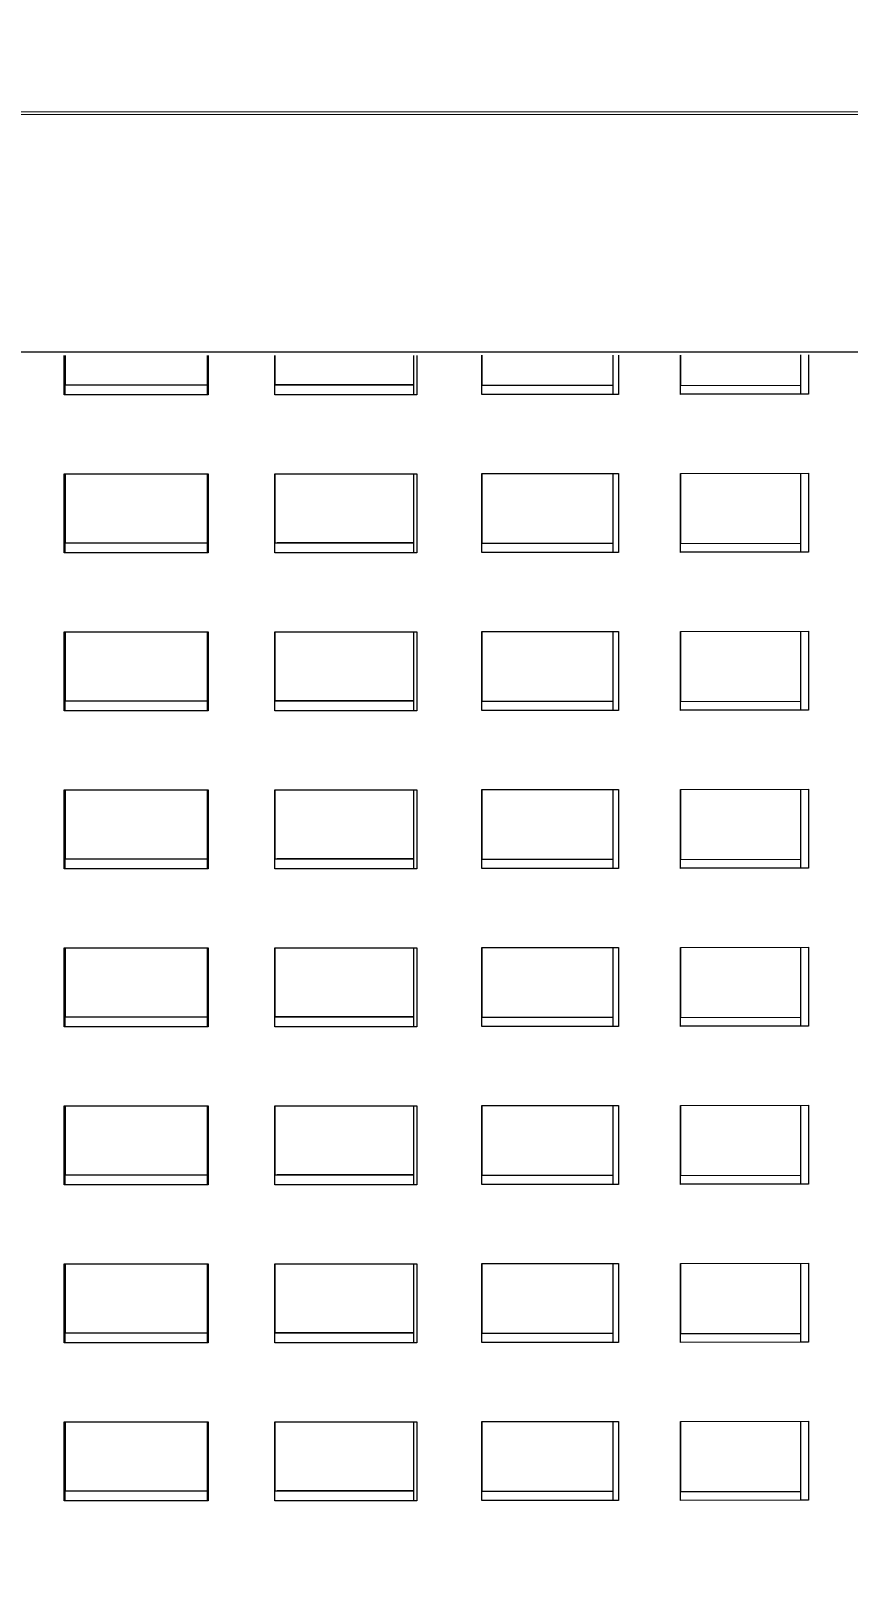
# Model space of a CAD drawing. Header units: millimetres. Extents: x 311 to 4068, y 1050 to 3803.
# Drawn here: x 725.4 to 828.9, y 3155.8 to 3351.3 of the extents above; entities that cross this region are included whole.
import ezdxf

# ---------------------------------------------------------------- set-up
doc = ezdxf.new("R2010")
doc.units = ezdxf.units.MM
doc.layers.add('ZANO_R', color=7, linetype='Continuous', lineweight=0)
doc.layers.add('ZANO_W', color=1, linetype='Continuous', lineweight=0)
doc.styles.get("Standard").update_dxf_attribs({"font": 'ARIALUNI.TTF'})
doc.dimstyles.new('pl i ang', dxfattribs={"dimtxt": 50, "dimasz": 50, "dimexe": 1.25, "dimexo": 0.625, "dimgap": 10, "dimtad": 1, "dimtoh": 1, "dimtxsty": 'Standard', "dimcen": 2.5, "dimclrd": 1, "dimclre": 1, "dimclrt": 1, "dimadec": 0, "dimazin": 0, "dimtfac": 1, "dimtmove": 0, "dimatfit": 3, "dimfxl": 1, "dimarcsym": 1})

# ---------------------------------------------------------------- blocks, each defined once
blk = doc.blocks.new('*D409')
at = {"layer": 'ZANO_W', "color": 1, "lineweight": -2}
for p, q in [((748.74, 3712.07), (1183.47, 3712.07)), ((1173.47, 3672.07), (1173.47, 2589.42)), ((1034.37, 2549.42), (1183.47, 2549.42))]:
    blk.add_line(p, q, dxfattribs=at)
at = {"layer": 'ZANO_W', "color": 1}
for points in [[(1180.14, 3672.07), (1166.81, 3672.07), (1173.47, 3712.07)], [(1166.81, 2589.42), (1180.14, 2589.42), (1173.47, 2549.42)]]:
    blk.add_solid(points, dxfattribs=at)
at = {"layer": 'ZANO_W', "color": 1, "insert": (1143.04, 3130.74), "char_height": 40, "attachment_point": 5, "rotation": 90}
blk.add_mtext('1163', dxfattribs=at)

msp = doc.modelspace()

# ---------------------------------------------------------------- linework, layer by layer
at = {"layer": 'ZANO_R'}
for p, q in [((566.75, 3340.98), (901.48, 3341.1)), ((901.48, 3340.62), (566.75, 3340.74)), ((570.68, 3340.98), (897.76, 3341.09)), ((897.76, 3340.62), (570.68, 3340.74)), ((566.75, 3310.74), (901.48, 3310.62)), ((729.62, 3305.23), (729.62, 3310.21)), ((729.73, 3305.23), (729.73, 3310.21)), ((729.76, 3310.21), (729.76, 3306.48)), ((747.73, 3310.21), (747.73, 3305.23)), ((747.84, 3310.21), (747.84, 3305.23)), ((756.29, 3305.23), (756.29, 3310.21)), ((756.32, 3310.21), (756.32, 3306.49)), ((773.86, 3310.22), (773.86, 3305.25)), ((774.28, 3310.22), (774.28, 3305.24)), ((782.53, 3305.25), (782.53, 3310.23)), ((782.55, 3310.23), (782.55, 3306.47)), ((799.13, 3310.25), (799.13, 3305.28)), ((799.85, 3310.25), (799.85, 3305.27)), ((807.68, 3305.28), (807.68, 3310.26)), ((807.71, 3310.26), (807.71, 3306.44)), ((822.91, 3310.29), (822.91, 3305.32)), ((823.91, 3310.29), (823.91, 3305.31)), ((729.76, 3306.49), (747.73, 3306.49)), ((729.76, 3306.48), (747.73, 3306.48)), ((756.32, 3306.49), (756.29, 3306.49)), ((756.29, 3306.48), (773.86, 3306.47)), ((773.86, 3306.48), (756.32, 3306.49)), ((782.55, 3306.47), (782.53, 3306.47)), ((782.53, 3306.46), (799.13, 3306.44)), ((782.55, 3306.47), (799.13, 3306.45)), ((807.71, 3306.44), (807.68, 3306.44)), ((807.68, 3306.43), (822.91, 3306.4)), ((822.91, 3305.32), (807.68, 3305.29)), ((823.91, 3305.31), (807.68, 3305.28)), ((807.71, 3306.44), (822.91, 3306.41)), ((823.91, 3305.31), (822.91, 3305.32)), ((747.84, 3305.23), (729.62, 3305.23)), ((729.73, 3305.23), (729.62, 3305.23)), ((747.73, 3305.23), (729.73, 3305.23)), ((747.84, 3305.23), (747.73, 3305.23)), ((773.86, 3305.25), (756.29, 3305.24)), ((774.28, 3305.24), (756.29, 3305.23)), ((774.28, 3305.24), (773.86, 3305.25)), ((799.13, 3305.28), (782.53, 3305.26)), ((799.85, 3305.27), (782.53, 3305.25)), ((799.85, 3305.27), (799.13, 3305.28)), ((729.62, 3285.23), (729.62, 3295.23)), ((729.62, 3295.23), (747.84, 3295.23)), ((729.73, 3285.23), (729.73, 3295.23)), ((729.76, 3295.23), (729.76, 3286.48)), ((747.73, 3295.23), (747.73, 3285.23)), ((747.84, 3295.23), (747.84, 3285.23)), ((756.29, 3295.23), (774.28, 3295.24)), ((756.29, 3285.23), (756.29, 3295.23)), ((756.32, 3295.23), (756.32, 3286.49)), ((773.86, 3295.24), (773.86, 3285.25)), ((774.28, 3295.24), (774.28, 3285.24)), ((782.53, 3295.25), (799.85, 3295.27)), ((782.53, 3285.25), (782.53, 3295.25)), ((782.55, 3295.25), (782.55, 3286.47)), ((799.13, 3295.27), (799.13, 3285.28)), ((799.85, 3295.27), (799.85, 3285.27)), ((807.68, 3295.28), (823.91, 3295.31)), ((807.68, 3285.28), (807.68, 3295.28)), ((807.71, 3295.28), (807.71, 3286.44)), ((822.91, 3295.31), (822.91, 3285.32)), ((823.91, 3295.31), (823.91, 3285.31)), ((729.76, 3286.49), (747.73, 3286.49)), ((729.76, 3286.48), (747.73, 3286.48)), ((756.32, 3286.49), (756.29, 3286.49)), ((756.29, 3286.48), (773.86, 3286.47)), ((756.32, 3286.49), (756.6, 3286.49)), ((773.86, 3286.48), (756.6, 3286.49)), ((782.55, 3286.47), (782.53, 3286.47)), ((782.53, 3286.46), (799.13, 3286.44)), ((782.55, 3286.47), (799.13, 3286.45)), ((807.71, 3286.44), (807.68, 3286.44)), ((807.68, 3286.43), (822.91, 3286.4)), ((807.71, 3286.44), (822.91, 3286.41)), ((747.84, 3285.23), (729.62, 3285.23)), ((729.73, 3285.23), (729.62, 3285.23)), ((747.73, 3285.23), (729.73, 3285.23)), ((747.84, 3285.23), (747.73, 3285.23)), ((773.86, 3285.25), (756.29, 3285.24)), ((774.28, 3285.24), (756.29, 3285.23)), ((774.28, 3285.24), (773.86, 3285.25)), ((799.13, 3285.28), (782.53, 3285.26)), ((799.85, 3285.27), (782.53, 3285.25)), ((799.85, 3285.27), (799.13, 3285.28)), ((822.91, 3285.32), (807.68, 3285.29)), ((823.91, 3285.31), (807.68, 3285.28)), ((823.91, 3285.31), (822.91, 3285.32)), ((729.62, 3265.23), (729.62, 3275.23)), ((729.62, 3275.23), (747.84, 3275.23)), ((729.73, 3265.24), (729.73, 3275.23)), ((729.76, 3275.23), (729.76, 3266.48)), ((747.73, 3275.23), (747.73, 3265.24)), ((747.84, 3275.23), (747.84, 3265.23)), ((756.29, 3275.23), (774.28, 3275.24)), ((756.29, 3265.23), (756.29, 3275.23)), ((756.32, 3275.23), (756.32, 3266.49)), ((773.86, 3275.24), (773.86, 3265.25)), ((774.28, 3275.24), (774.28, 3265.24)), ((782.53, 3275.25), (799.85, 3275.27)), ((782.53, 3265.25), (782.53, 3275.25)), ((782.55, 3275.25), (782.55, 3266.47)), ((799.13, 3275.27), (799.13, 3265.28)), ((799.85, 3275.27), (799.85, 3265.27)), ((807.68, 3275.28), (823.91, 3275.31)), ((807.68, 3265.28), (807.68, 3275.28)), ((807.71, 3275.28), (807.71, 3266.44)), ((822.91, 3275.31), (822.91, 3265.32)), ((823.91, 3275.31), (823.91, 3265.31)), ((729.76, 3266.49), (747.73, 3266.49)), ((729.76, 3266.48), (747.73, 3266.48)), ((756.32, 3266.49), (756.29, 3266.49)), ((756.29, 3266.48), (773.86, 3266.47)), ((773.86, 3266.48), (756.32, 3266.49)), ((782.55, 3266.47), (782.53, 3266.47)), ((782.53, 3266.46), (799.13, 3266.44)), ((782.55, 3266.47), (799.13, 3266.45)), ((807.71, 3266.44), (807.68, 3266.44)), ((807.68, 3266.43), (822.91, 3266.4)), ((807.71, 3266.44), (822.91, 3266.41)), ((729.73, 3265.24), (729.62, 3265.23)), ((747.84, 3265.23), (729.62, 3265.23)), ((747.73, 3265.24), (729.73, 3265.24)), ((747.84, 3265.23), (747.73, 3265.24)), ((773.86, 3265.25), (756.29, 3265.24)), ((774.28, 3265.24), (756.29, 3265.23)), ((774.28, 3265.24), (773.86, 3265.25)), ((799.13, 3265.28), (782.53, 3265.26)), ((799.85, 3265.27), (782.53, 3265.25)), ((799.85, 3265.27), (799.13, 3265.28)), ((822.91, 3265.32), (807.68, 3265.29)), ((823.91, 3265.31), (807.68, 3265.28)), ((823.91, 3265.31), (822.91, 3265.32)), ((729.62, 3245.23), (729.62, 3255.23)), ((729.62, 3255.23), (747.84, 3255.23)), ((729.73, 3245.24), (729.73, 3255.23)), ((729.76, 3255.23), (729.76, 3246.48)), ((747.73, 3255.23), (747.73, 3245.24)), ((747.84, 3255.23), (747.84, 3245.23)), ((756.29, 3255.23), (774.28, 3255.24)), ((756.29, 3245.23), (756.29, 3255.23)), ((756.32, 3255.23), (756.32, 3246.49)), ((773.86, 3255.24), (773.86, 3245.25)), ((774.28, 3255.24), (774.28, 3245.24)), ((782.53, 3255.25), (799.85, 3255.27)), ((782.53, 3245.25), (782.53, 3255.25)), ((782.55, 3255.25), (782.55, 3246.47)), ((799.13, 3255.27), (799.13, 3245.28)), ((799.85, 3255.27), (799.85, 3245.27)), ((807.68, 3255.28), (823.91, 3255.31)), ((807.68, 3245.28), (807.68, 3255.28)), ((807.71, 3255.28), (807.71, 3246.44)), ((822.91, 3255.31), (822.91, 3245.32)), ((823.91, 3255.31), (823.91, 3245.31)), ((729.73, 3245.24), (729.62, 3245.23)), ((747.84, 3245.23), (729.62, 3245.23)), ((747.73, 3245.24), (729.73, 3245.24)), ((729.76, 3246.49), (747.73, 3246.49)), ((729.76, 3246.48), (747.73, 3246.48)), ((747.84, 3245.23), (747.73, 3245.24)), ((756.32, 3246.49), (756.29, 3246.49)), ((756.29, 3246.48), (773.86, 3246.47)), ((773.86, 3245.25), (756.29, 3245.24)), ((774.28, 3245.24), (756.29, 3245.23)), ((756.32, 3246.49), (756.6, 3246.49)), ((773.86, 3246.48), (756.6, 3246.49)), ((774.28, 3245.24), (773.86, 3245.25)), ((782.55, 3246.47), (782.53, 3246.47)), ((782.53, 3246.46), (799.13, 3246.44)), ((799.13, 3245.28), (782.53, 3245.26)), ((799.85, 3245.27), (782.53, 3245.25)), ((782.55, 3246.47), (799.13, 3246.45)), ((799.85, 3245.27), (799.13, 3245.28)), ((807.71, 3246.44), (807.68, 3246.44)), ((807.68, 3246.43), (822.91, 3246.4)), ((822.91, 3245.32), (807.68, 3245.29)), ((823.91, 3245.31), (807.68, 3245.28)), ((807.71, 3246.44), (822.91, 3246.41)), ((823.91, 3245.31), (822.91, 3245.32)), ((729.62, 3225.23), (729.62, 3235.23)), ((729.62, 3235.23), (747.84, 3235.23)), ((729.73, 3225.24), (729.73, 3235.23)), ((729.76, 3235.23), (729.76, 3226.48)), ((747.73, 3235.23), (747.73, 3225.24)), ((747.84, 3235.23), (747.84, 3225.23)), ((756.29, 3235.23), (774.28, 3235.24)), ((756.29, 3225.23), (756.29, 3235.23)), ((756.32, 3235.23), (756.32, 3226.49)), ((773.86, 3235.24), (773.86, 3225.25)), ((774.28, 3235.24), (774.28, 3225.24)), ((782.53, 3235.25), (799.85, 3235.27)), ((782.53, 3225.25), (782.53, 3235.25)), ((782.55, 3235.25), (782.55, 3226.47)), ((799.13, 3235.27), (799.13, 3225.28)), ((799.85, 3235.27), (799.85, 3225.27)), ((807.68, 3235.28), (823.91, 3235.31)), ((807.68, 3225.28), (807.68, 3235.28)), ((807.71, 3235.28), (807.71, 3226.44)), ((822.91, 3235.31), (822.91, 3225.32)), ((823.91, 3235.31), (823.91, 3225.31)), ((729.73, 3225.24), (729.62, 3225.23)), ((747.84, 3225.23), (729.62, 3225.23)), ((747.73, 3225.24), (729.73, 3225.24)), ((729.76, 3226.49), (747.73, 3226.49)), ((729.76, 3226.48), (747.73, 3226.48)), ((747.84, 3225.23), (747.73, 3225.24)), ((756.32, 3226.49), (756.29, 3226.49)), ((756.29, 3226.48), (773.86, 3226.47)), ((773.86, 3225.25), (756.29, 3225.24)), ((774.28, 3225.24), (756.29, 3225.23)), ((773.86, 3226.48), (756.32, 3226.49)), ((774.28, 3225.24), (773.86, 3225.25)), ((782.55, 3226.47), (782.53, 3226.47)), ((782.53, 3226.46), (799.13, 3226.44)), ((799.13, 3225.28), (782.53, 3225.26)), ((799.85, 3225.27), (782.53, 3225.25)), ((782.55, 3226.47), (799.13, 3226.45)), ((799.85, 3225.27), (799.13, 3225.28)), ((807.71, 3226.44), (807.68, 3226.44)), ((807.68, 3226.43), (822.91, 3226.4)), ((822.91, 3225.32), (807.68, 3225.29)), ((823.91, 3225.31), (807.68, 3225.28)), ((807.71, 3226.44), (822.91, 3226.41)), ((823.91, 3225.31), (822.91, 3225.32)), ((729.62, 3205.23), (729.62, 3215.23)), ((729.62, 3215.23), (747.84, 3215.23)), ((729.73, 3205.24), (729.73, 3215.23)), ((729.76, 3215.23), (729.76, 3206.48)), ((747.73, 3215.23), (747.73, 3205.24)), ((747.84, 3215.23), (747.84, 3205.23)), ((756.29, 3215.23), (774.28, 3215.24)), ((756.29, 3205.23), (756.29, 3215.23)), ((756.32, 3215.23), (756.32, 3206.49)), ((773.86, 3215.24), (773.86, 3205.25)), ((774.28, 3215.24), (774.28, 3205.24)), ((782.53, 3215.25), (799.85, 3215.27)), ((782.53, 3205.25), (782.53, 3215.25)), ((782.55, 3215.25), (782.55, 3206.47)), ((799.13, 3215.27), (799.13, 3205.28)), ((799.85, 3215.27), (799.85, 3205.27)), ((807.68, 3215.28), (823.91, 3215.31)), ((807.68, 3205.28), (807.68, 3215.28)), ((807.71, 3215.28), (807.71, 3206.44)), ((822.91, 3215.31), (822.91, 3205.32)), ((823.91, 3215.31), (823.91, 3205.31)), ((729.76, 3206.49), (747.73, 3206.49)), ((729.76, 3206.48), (747.73, 3206.48)), ((756.32, 3206.49), (756.29, 3206.49)), ((756.29, 3206.48), (773.86, 3206.47)), ((756.32, 3206.49), (756.6, 3206.49)), ((773.86, 3206.48), (756.6, 3206.49)), ((782.55, 3206.47), (782.53, 3206.47)), ((782.53, 3206.46), (799.13, 3206.44)), ((782.55, 3206.47), (799.13, 3206.45)), ((807.71, 3206.44), (807.68, 3206.44)), ((807.68, 3206.43), (822.91, 3206.4)), ((807.71, 3206.44), (822.91, 3206.41)), ((729.73, 3205.24), (729.62, 3205.23)), ((747.84, 3205.23), (729.62, 3205.23)), ((747.73, 3205.24), (729.73, 3205.24)), ((747.84, 3205.23), (747.73, 3205.24)), ((773.86, 3205.25), (756.29, 3205.24)), ((774.28, 3205.24), (756.29, 3205.23)), ((774.28, 3205.24), (773.86, 3205.25)), ((799.13, 3205.28), (782.53, 3205.26)), ((799.85, 3205.27), (782.53, 3205.25)), ((799.85, 3205.27), (799.13, 3205.28)), ((822.91, 3205.32), (807.68, 3205.29)), ((823.91, 3205.31), (807.68, 3205.28)), ((823.91, 3205.31), (822.91, 3205.32)), ((729.62, 3185.23), (729.62, 3195.23)), ((729.62, 3195.23), (747.84, 3195.23)), ((729.73, 3185.24), (729.73, 3195.23)), ((729.76, 3195.23), (729.76, 3186.48)), ((747.73, 3195.23), (747.73, 3185.24)), ((747.84, 3195.23), (747.84, 3185.23)), ((756.29, 3195.23), (774.28, 3195.24)), ((756.29, 3185.23), (756.29, 3195.23)), ((756.32, 3195.23), (756.32, 3186.49)), ((773.86, 3195.24), (773.86, 3185.25)), ((774.28, 3195.24), (774.28, 3185.24)), ((782.53, 3195.25), (799.85, 3195.27)), ((782.53, 3185.25), (782.53, 3195.25)), ((782.55, 3195.25), (782.55, 3186.47)), ((799.13, 3195.27), (799.13, 3185.28)), ((799.85, 3195.27), (799.85, 3185.27)), ((807.68, 3195.28), (823.91, 3195.31)), ((807.68, 3185.28), (807.68, 3195.28)), ((807.71, 3195.28), (807.71, 3186.44)), ((822.91, 3195.31), (822.91, 3185.32)), ((823.91, 3195.31), (823.91, 3185.31)), ((729.76, 3186.49), (747.73, 3186.49)), ((729.76, 3186.48), (747.73, 3186.48)), ((756.32, 3186.49), (756.29, 3186.49)), ((756.29, 3186.48), (773.86, 3186.47)), ((773.86, 3186.48), (756.32, 3186.49)), ((782.55, 3186.47), (782.53, 3186.47)), ((782.53, 3186.46), (799.13, 3186.44)), ((782.55, 3186.47), (799.13, 3186.45)), ((807.71, 3186.44), (807.68, 3186.44)), ((807.68, 3186.43), (822.91, 3186.4)), ((807.71, 3186.44), (822.91, 3186.41)), ((729.73, 3185.24), (729.62, 3185.23)), ((747.84, 3185.23), (729.62, 3185.23)), ((747.73, 3185.24), (729.73, 3185.24)), ((747.84, 3185.23), (747.73, 3185.24)), ((773.86, 3185.25), (756.29, 3185.24)), ((774.28, 3185.24), (756.29, 3185.23)), ((774.28, 3185.24), (773.86, 3185.25)), ((799.13, 3185.28), (782.53, 3185.26)), ((799.85, 3185.27), (782.53, 3185.25)), ((799.85, 3185.27), (799.13, 3185.28)), ((822.91, 3185.32), (807.68, 3185.29)), ((823.91, 3185.31), (807.68, 3185.28)), ((823.91, 3185.31), (822.91, 3185.32)), ((729.62, 3165.23), (729.62, 3175.23)), ((729.62, 3175.23), (747.84, 3175.23)), ((729.73, 3165.24), (729.73, 3175.23)), ((729.76, 3175.23), (729.76, 3166.48)), ((747.73, 3175.23), (747.73, 3165.24)), ((747.84, 3175.23), (747.84, 3165.23)), ((756.29, 3175.23), (774.28, 3175.24)), ((756.29, 3165.23), (756.29, 3175.23)), ((756.32, 3175.23), (756.32, 3166.49)), ((773.86, 3175.24), (773.86, 3165.25)), ((774.28, 3175.24), (774.28, 3165.24)), ((782.53, 3175.25), (799.85, 3175.27)), ((782.53, 3165.25), (782.53, 3175.25)), ((782.55, 3175.25), (782.55, 3166.47)), ((799.13, 3175.27), (799.13, 3165.28)), ((799.85, 3175.27), (799.85, 3165.27)), ((807.68, 3175.28), (823.91, 3175.31)), ((807.68, 3165.28), (807.68, 3175.28)), ((807.71, 3175.28), (807.71, 3166.44)), ((822.91, 3175.31), (822.91, 3165.32)), ((823.91, 3175.31), (823.91, 3165.31)), ((729.73, 3165.24), (729.62, 3165.23)), ((747.84, 3165.23), (729.62, 3165.23)), ((747.73, 3165.24), (729.73, 3165.24)), ((729.76, 3166.49), (747.73, 3166.49)), ((729.76, 3166.48), (747.73, 3166.48)), ((747.84, 3165.23), (747.73, 3165.24)), ((756.32, 3166.49), (756.29, 3166.49)), ((756.29, 3166.48), (773.86, 3166.47)), ((773.86, 3165.25), (756.29, 3165.24)), ((774.28, 3165.24), (756.29, 3165.23)), ((756.32, 3166.49), (756.6, 3166.49)), ((773.86, 3166.48), (756.6, 3166.49)), ((774.28, 3165.24), (773.86, 3165.25)), ((782.55, 3166.47), (782.53, 3166.47)), ((782.53, 3166.46), (799.13, 3166.44)), ((799.13, 3165.28), (782.53, 3165.26)), ((799.85, 3165.27), (782.53, 3165.25)), ((782.55, 3166.47), (799.13, 3166.45)), ((799.85, 3165.27), (799.13, 3165.28)), ((807.71, 3166.44), (807.68, 3166.44)), ((807.68, 3166.43), (822.91, 3166.4)), ((822.91, 3165.32), (807.68, 3165.29)), ((823.91, 3165.31), (807.68, 3165.28)), ((807.71, 3166.44), (822.91, 3166.41)), ((823.91, 3165.31), (822.91, 3165.32))]:
    msp.add_line(p, q, dxfattribs=at)

# ---------------------------------------------------------------- dimensions: what is measured, and where the dimension line sits
at = {"layer": 'ZANO_W'}
dim = msp.add_linear_dim(base=(1173.47, 2549.42), p1=(738.74, 3712.07), p2=(1024.37, 2549.42), angle=90, dimstyle='pl i ang', override={"dimtxt": 40, "dimasz": 40, "dimexe": 10, "dimexo": 10, "dimtoh": 0, "dimdec": 0, "dimtdec": 0, "dimtmove": 1}, dxfattribs=at)
dim.commit()
dim.dimension.update_dxf_attribs({"geometry": '*D409', "text_midpoint": (1143.04, 3130.74)})

doc.saveas('drawing.dxf')
